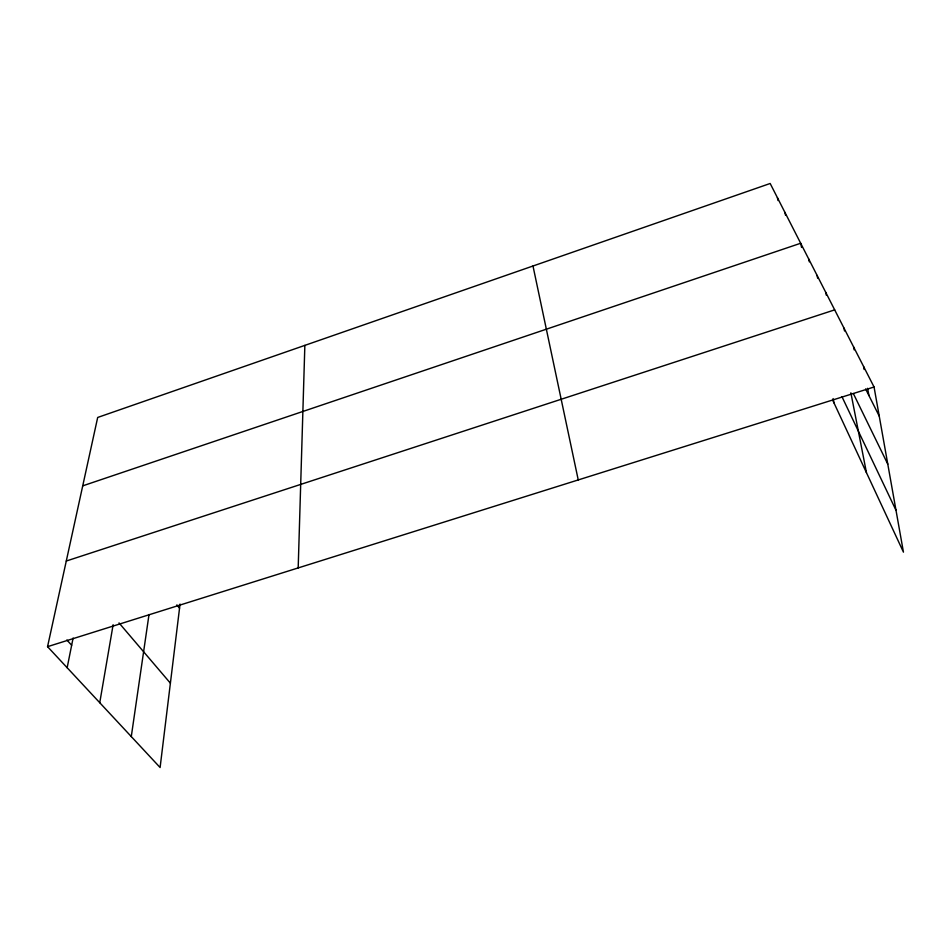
<?xml version="1.0" encoding="UTF-8"?>
<svg xmlns="http://www.w3.org/2000/svg" width="951" height="951" viewBox="0 0 951 951"><rect width="100%" height="100%" fill="white"/><g stroke="black" fill="none" stroke-linecap="round" stroke-linejoin="round"><path stroke-width="1.43" d="M298.186 567.925L304.855 345.379M180.048 604.063L160.101 767.516L47.55 646.668L97.691 417.453L770.167 183.484L874.052 386.998L903.45 552.139L832.791 400.347M131.286 736.573L149.01 614.536M99.748 702.706L113.133 624.724M67.152 667.721L73.108 638.014M82.725 485.854L800.683 243.254L801.55 247.415M66.285 561.031L834.681 309.871M47.55 646.668L874.052 386.998M66.867 639.987L71.658 645.253M119.018 622.905L170.395 683.187M176.886 604.872L179.537 608.212M865.624 388.959L879.223 416.086M853.344 393.548L887.782 464.136M841.956 396.686L895.997 510.295M777.419 197.677L778.037 200.542M784.908 212.358L785.526 215.235M532.988 266.007L578.244 479.934M833.088 398.576L833.979 402.903M808.742 259.041L809.313 261.834M817.087 275.386L817.646 278.203M825.73 292.326L826.288 295.155M850.872 392.811L866.456 472.659M843.977 328.083L844.524 330.948M853.618 346.972L854.164 349.861M863.639 366.599L864.162 369.499M867.609 388.305L868.929 395.545"/></g></svg>
